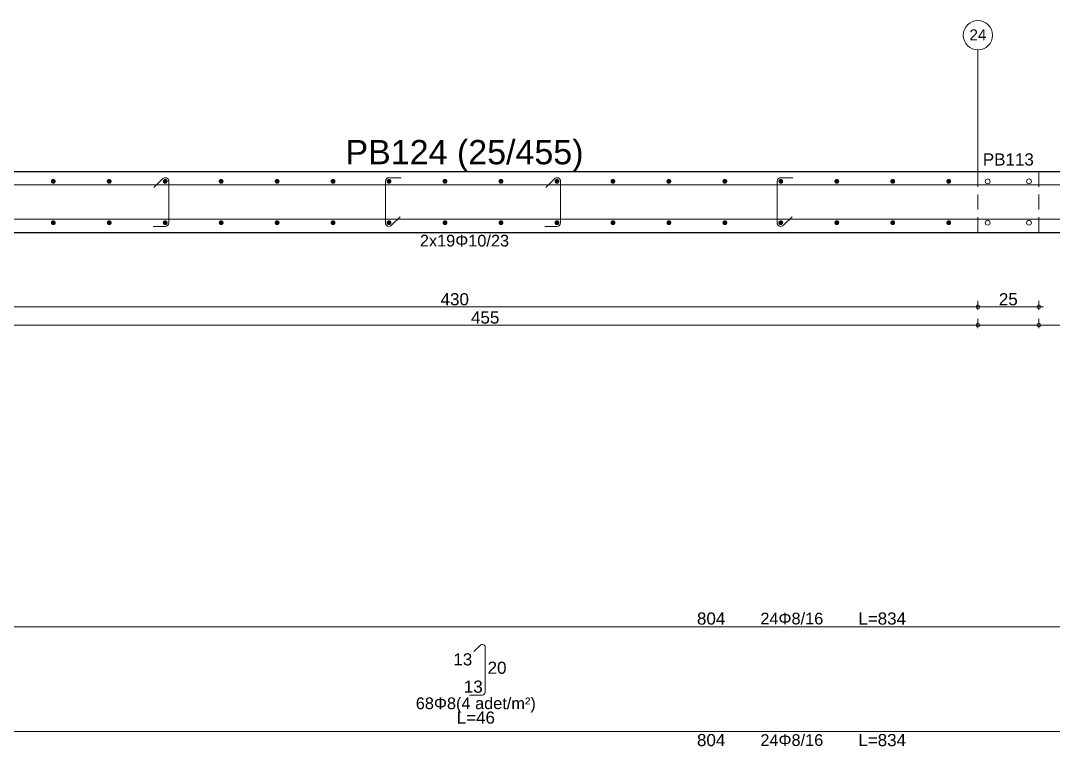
# Model space of a CAD drawing. Header units: millimetres. Extents: x 2232 to 85269, y -3593 to 5869.
# Drawn here: x 71435 to 72072, y -1285 to -838 of the extents above; entities that cross this region are included whole.
import ezdxf

# ---------------------------------------------------------------- set-up
doc = ezdxf.new("R2010")
doc.units = ezdxf.units.MM
doc.linetypes.add('CENTER2', pattern=[112.5, 75, -12.5, 12.5, -12.5])
doc.linetypes.add('HIDDEN4', pattern=[9.375, 6.25, -3.125])
for name, color, linetype in [('Donatı Topl. Uzun. Yazısı', 7, 'Continuous'), ('Donatı Uz. Yazısı', 7, 'Continuous'), ('Donatı Yazısı', 7, 'Continuous'), ('Donatı Çizgisi', 7, 'Continuous'), ('Panel', 7, 'Continuous'), ('Standart', 7, 'Continuous'), ('Ölçülendirme', 7, 'Continuous')]:
    doc.layers.add(name, color=color, linetype=linetype)
doc.styles.add('arial_1_18', font='arial.ttf', dxfattribs={"height": 0.2})

# ---------------------------------------------------------------- blocks, each defined once
blk = doc.blocks.new('IDE824Entity7263')
at = {"layer": 'Donatı Çizgisi', "linetype": 'Continuous', "lineweight": 5}
h = blk.add_hatch(color=5, dxfattribs=at)
edge = h.paths.add_edge_path(flags=0)
edge.add_arc((21684.83, 493.74), 1, 0, 360)
h = blk.add_hatch(color=5, dxfattribs=at)
edge = h.paths.add_edge_path(flags=0)
edge.add_arc((21707.83, 493.74), 1, 0, 360)
h = blk.add_hatch(color=5, dxfattribs=at)
edge = h.paths.add_edge_path(flags=0)
edge.add_arc((21730.83, 493.74), 1, 0, 360)
h = blk.add_hatch(color=5, dxfattribs=at)
edge = h.paths.add_edge_path(flags=0)
edge.add_arc((21753.83, 493.74), 1, 0, 360)
h = blk.add_hatch(color=5, dxfattribs=at)
edge = h.paths.add_edge_path(flags=0)
edge.add_arc((21776.83, 493.74), 1, 0, 360)
h = blk.add_hatch(color=5, dxfattribs=at)
edge = h.paths.add_edge_path(flags=0)
edge.add_arc((21799.83, 493.74), 1, 0, 360)
h = blk.add_hatch(color=5, dxfattribs=at)
edge = h.paths.add_edge_path(flags=0)
edge.add_arc((21822.83, 493.74), 1, 0, 360)
h = blk.add_hatch(color=5, dxfattribs=at)
edge = h.paths.add_edge_path(flags=0)
edge.add_arc((21845.83, 493.74), 1, 0, 360)
h = blk.add_hatch(color=5, dxfattribs=at)
edge = h.paths.add_edge_path(flags=0)
edge.add_arc((21868.83, 493.74), 1, 0, 360)
h = blk.add_hatch(color=5, dxfattribs=at)
edge = h.paths.add_edge_path(flags=0)
edge.add_arc((21891.83, 493.74), 1, 0, 360)
h = blk.add_hatch(color=5, dxfattribs=at)
edge = h.paths.add_edge_path(flags=0)
edge.add_arc((21914.83, 493.74), 1, 0, 360)
h = blk.add_hatch(color=5, dxfattribs=at)
edge = h.paths.add_edge_path(flags=0)
edge.add_arc((21937.83, 493.74), 1, 0, 360)
h = blk.add_hatch(color=5, dxfattribs=at)
edge = h.paths.add_edge_path(flags=0)
edge.add_arc((21960.83, 493.74), 1, 0, 360)
h = blk.add_hatch(color=5, dxfattribs=at)
edge = h.paths.add_edge_path(flags=0)
edge.add_arc((21983.83, 493.74), 1, 0, 360)
h = blk.add_hatch(color=5, dxfattribs=at)
edge = h.paths.add_edge_path(flags=0)
edge.add_arc((22006.83, 493.74), 1, 0, 360)
h = blk.add_hatch(color=5, dxfattribs=at)
edge = h.paths.add_edge_path(flags=0)
edge.add_arc((22029.83, 493.74), 1, 0, 360)
h = blk.add_hatch(color=5, dxfattribs=at)
edge = h.paths.add_edge_path(flags=0)
edge.add_arc((22052.83, 493.74), 1, 0, 360)
h = blk.add_hatch(color=5, dxfattribs=at)
edge = h.paths.add_edge_path(flags=0)
edge.add_arc((21684.83, 476.74), 1, 0, 360)
h = blk.add_hatch(color=5, dxfattribs=at)
edge = h.paths.add_edge_path(flags=0)
edge.add_arc((21707.83, 476.74), 1, 0, 360)
h = blk.add_hatch(color=5, dxfattribs=at)
edge = h.paths.add_edge_path(flags=0)
edge.add_arc((21730.83, 476.74), 1, 0, 360)
h = blk.add_hatch(color=5, dxfattribs=at)
edge = h.paths.add_edge_path(flags=0)
edge.add_arc((21753.83, 476.74), 1, 0, 360)
h = blk.add_hatch(color=5, dxfattribs=at)
edge = h.paths.add_edge_path(flags=0)
edge.add_arc((21776.83, 476.74), 1, 0, 360)
h = blk.add_hatch(color=5, dxfattribs=at)
edge = h.paths.add_edge_path(flags=0)
edge.add_arc((21799.83, 476.74), 1, 0, 360)
h = blk.add_hatch(color=5, dxfattribs=at)
edge = h.paths.add_edge_path(flags=0)
edge.add_arc((21822.83, 476.74), 1, 0, 360)
h = blk.add_hatch(color=5, dxfattribs=at)
edge = h.paths.add_edge_path(flags=0)
edge.add_arc((21845.83, 476.74), 1, 0, 360)
h = blk.add_hatch(color=5, dxfattribs=at)
edge = h.paths.add_edge_path(flags=0)
edge.add_arc((21868.83, 476.74), 1, 0, 360)
h = blk.add_hatch(color=5, dxfattribs=at)
edge = h.paths.add_edge_path(flags=0)
edge.add_arc((21891.83, 476.74), 1, 0, 360)
h = blk.add_hatch(color=5, dxfattribs=at)
edge = h.paths.add_edge_path(flags=0)
edge.add_arc((21914.83, 476.74), 1, 0, 360)
h = blk.add_hatch(color=5, dxfattribs=at)
edge = h.paths.add_edge_path(flags=0)
edge.add_arc((21937.83, 476.74), 1, 0, 360)
h = blk.add_hatch(color=5, dxfattribs=at)
edge = h.paths.add_edge_path(flags=0)
edge.add_arc((21960.83, 476.74), 1, 0, 360)
h = blk.add_hatch(color=5, dxfattribs=at)
edge = h.paths.add_edge_path(flags=0)
edge.add_arc((21983.83, 476.74), 1, 0, 360)
h = blk.add_hatch(color=5, dxfattribs=at)
edge = h.paths.add_edge_path(flags=0)
edge.add_arc((22006.83, 476.74), 1, 0, 360)
h = blk.add_hatch(color=5, dxfattribs=at)
edge = h.paths.add_edge_path(flags=0)
edge.add_arc((22029.83, 476.74), 1, 0, 360)
h = blk.add_hatch(color=5, dxfattribs=at)
edge = h.paths.add_edge_path(flags=0)
edge.add_arc((22052.83, 476.74), 1, 0, 360)
at = {"layer": 'Donatı Çizgisi', "color": 1, "linetype": 'Continuous', "lineweight": 5}
for points in [[(21726.23, 491.27), (21729.77, 494.8)], [(21732.33, 476.74), (21732.33, 493.74)], [(21821.33, 476.74), (21821.33, 493.74)], [(21822.83, 495.24), (21827.83, 495.24)], [(21887.23, 491.27), (21890.77, 494.8)], [(21893.33, 476.74), (21893.33, 493.74)], [(21982.33, 476.74), (21982.33, 493.74)], [(21983.83, 495.24), (21988.83, 495.24)], [(21593.33, 492.24), (22392.83, 492.24)], [(21591.83, 478.24), (22391.33, 478.24)], [(21823.89, 475.68), (21827.43, 479.21)], [(21984.89, 475.68), (21988.43, 479.21)], [(21725.83, 475.24), (21730.83, 475.24)], [(21886.83, 475.24), (21891.83, 475.24)], [(21591.53, 310.7), (22393.13, 310.7)], [(21857.73, 300.6), (21860.28, 303.15)], [(21862.33, 283.9), (21862.33, 302.3)], [(21855.83, 282.7), (21861.13, 282.7)], [(21591.53, 267.7), (22393.13, 267.7)]]:
    blk.add_lwpolyline(points, dxfattribs=at)
at = {"layer": 'Donatı Çizgisi', "color": 5, "linetype": 'Continuous', "lineweight": 5}
for centre in [(22068.83, 493.74), (22085.83, 493.74), (22068.83, 476.74), (22085.83, 476.74)]:
    blk.add_circle(centre, 1, dxfattribs=at)
at = {"layer": 'Donatı Çizgisi', "color": 1, "linetype": 'Continuous', "lineweight": 5}
for centre, radius, start, end in [((21730.83, 493.74), 1.5, 0, 135), ((21822.83, 493.74), 1.5, 90, 180), ((21891.83, 493.74), 1.5, 0, 135), ((21983.83, 493.74), 1.5, 90, 180), ((21730.83, 476.74), 1.5, 270, 0), ((21822.83, 476.74), 1.5, 180, 315), ((21891.83, 476.74), 1.5, 270, 0), ((21983.83, 476.74), 1.5, 180, 315), ((21861.13, 302.3), 1.2, 0, 135), ((21861.13, 283.9), 1.2, 270, 0)]:
    blk.add_arc(centre, radius, start, end, dxfattribs=at)
at = {"layer": 'Panel', "color": 250, "linetype": 'CENTER2', "lineweight": 5}
blk.add_lwpolyline([(22064.83, 497.74), (22064.83, 547.74)], dxfattribs=at)
at = {"layer": 'Panel', "color": 33, "linetype": 'Continuous', "lineweight": -3}
for points in [[(21484.83, 497.74), (23364.83, 497.74)], [(21484.83, 472.74), (23364.83, 472.74)]]:
    blk.add_lwpolyline(points, dxfattribs=at)
at = {"layer": 'Panel', "color": 5, "linetype": 'HIDDEN4', "lineweight": 5}
for points in [[(22064.83, 472.74), (22064.83, 497.74)], [(22089.83, 472.74), (22089.83, 497.74)]]:
    blk.add_lwpolyline(points, dxfattribs=at)
at = {"layer": 'Panel', "color": 30, "linetype": 'Continuous', "lineweight": 5}
blk.add_circle((22064.83, 553.74), 6, dxfattribs=at)
at = {"layer": 'Ölçülendirme', "color": 5, "linetype": 'Continuous', "lineweight": 5}
for points in [[(21632.83, 442.2), (22091.83, 442.2)], [(22064.83, 440.95), (22064.83, 444.7)], [(22089.83, 440.95), (22089.83, 444.7)], [(22064.83, 433.45), (22064.83, 437.2)], [(22089.83, 433.45), (22089.83, 437.2)], [(21632.83, 434.7), (22091.83, 434.7)], [(22062.83, 434.7), (22351.83, 434.7)]]:
    blk.add_lwpolyline(points, dxfattribs=at)
for centre in [(22064.83, 442.2), (22089.83, 442.2), (22064.83, 434.7), (22089.83, 434.7)]:
    blk.add_circle(centre, 0.75, dxfattribs=at)
at = {"layer": 'Donatı Topl. Uzun. Yazısı', "color": 5, "linetype": 'Continuous', "lineweight": 5, "style": 'arial_1_18'}
for s, p in [('L=834', (22015.68, 311.66)), ('L=46', (21850.61, 270.98)), ('L=834', (22015.68, 261.74))]:
    blk.add_text(s, height=5, rotation=360, dxfattribs=at).set_placement(p)
at = {"layer": 'Donatı Uz. Yazısı', "color": 5, "linetype": 'Continuous', "lineweight": 5, "style": 'arial_1_18'}
for s, p in [('804', (21949.37, 311.66)), ('13', (21849.26, 294.9)), ('20', (21863.33, 291.45)), ('13', (21853.56, 283.7)), ('804', (21949.37, 261.74))]:
    blk.add_text(s, height=5, rotation=360, dxfattribs=at).set_placement(p)
at = {"layer": 'Donatı Yazısı', "color": 5, "linetype": 'Continuous', "lineweight": 5, "style": 'arial_1_18'}
for s, p in [('2x19Φ10/23', (21835.49, 466.98)), ('24Φ8/16', (21975.42, 311.76)), ('68Φ8(4 adet/m²)', (21833.82, 276.94)), ('24Φ8/16', (21975.42, 261.84))]:
    blk.add_text(s, height=4.8, rotation=360, dxfattribs=at).set_placement(p)
at = {"layer": 'Panel', "color": 1, "linetype": 'Continuous', "lineweight": 5, "style": 'arial_1_18'}
for s, height, p in [('24', 4.5, (22061.33, 551.65)), ('PB124 (25/455)', 10, (21804.91, 500.74))]:
    blk.add_text(s, height=height, rotation=360, dxfattribs=at).set_placement(p)
at = {"layer": 'Panel', "color": 5, "linetype": 'Continuous', "lineweight": 5, "style": 'arial_1_18'}
blk.add_text('PB113', height=5, rotation=360, dxfattribs=at).set_placement((22066.85, 500.24))
blk.add_text('PB113', height=5, rotation=360, dxfattribs=at).set_placement((22066.85, 500.24))
at = {"layer": 'Ölçülendirme', "color": 5, "linetype": 'Continuous', "lineweight": 5, "style": 'arial_1_18'}
for s, p in [('430', (21844, 442.82)), ('25', (22073.44, 442.82)), ('455', (21856.5, 435.32))]:
    blk.add_text(s, height=5, rotation=360, dxfattribs=at).set_placement(p)

msp = doc.modelspace()

# ---------------------------------------------------------------- block references
at = {"layer": 'Standart', "xscale": 1.5, "yscale": 1.5, "zscale": 1.5}
msp.add_blockref('IDE824Entity7263', (38928.03, -1677.57), dxfattribs=at)

doc.saveas('drawing.dxf')
